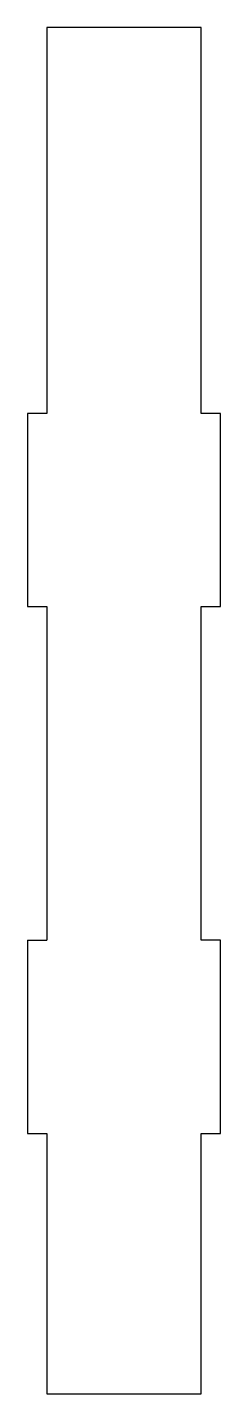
# Model space of a CAD drawing. Extents: x -25 to 0, y -39 to 138.
import ezdxf

# ---------------------------------------------------------------- set-up
doc = ezdxf.new("R2010")
doc.units = 0
doc.header["$MEASUREMENT"] = 0
doc.layers.add('VISIBLE', color=7, linetype='CONTINUOUS')

msp = doc.modelspace()

# ---------------------------------------------------------------- linework, layer by layer
at = {"layer": 'VISIBLE'}
for p, q in [((-2.5, 137.8), (-22.5, 137.8)), ((-22.5, 137.8), (-22.5, 87.8)), ((-2.5, 87.8), (-2.5, 137.8)), ((-22.5, 87.8), (-25, 87.8)), ((-25, 87.8), (-25, 62.8)), ((0, 87.8), (-2.5, 87.8)), ((0, 62.8), (0, 87.8)), ((-25, 62.8), (-22.5, 62.8)), ((-22.5, 62.8), (-22.5, 19.6)), ((-2.5, 19.6), (-2.5, 62.8)), ((-2.5, 62.8), (0, 62.8)), ((-25, 19.6), (-22.5, 19.6)), ((-25, 19.6), (-25, -5.4)), ((0, 19.6), (-2.5, 19.6)), ((0, -5.4), (0, 19.6)), ((-25, -5.4), (-22.5, -5.4)), ((-22.5, -5.4), (-22.5, -39.1)), ((-2.5, -39.1), (-2.5, -5.4)), ((-2.5, -5.4), (0, -5.4)), ((-22.5, -39.1), (-2.5, -39.1))]:
    msp.add_line(p, q, dxfattribs=at)

doc.saveas('drawing.dxf')
